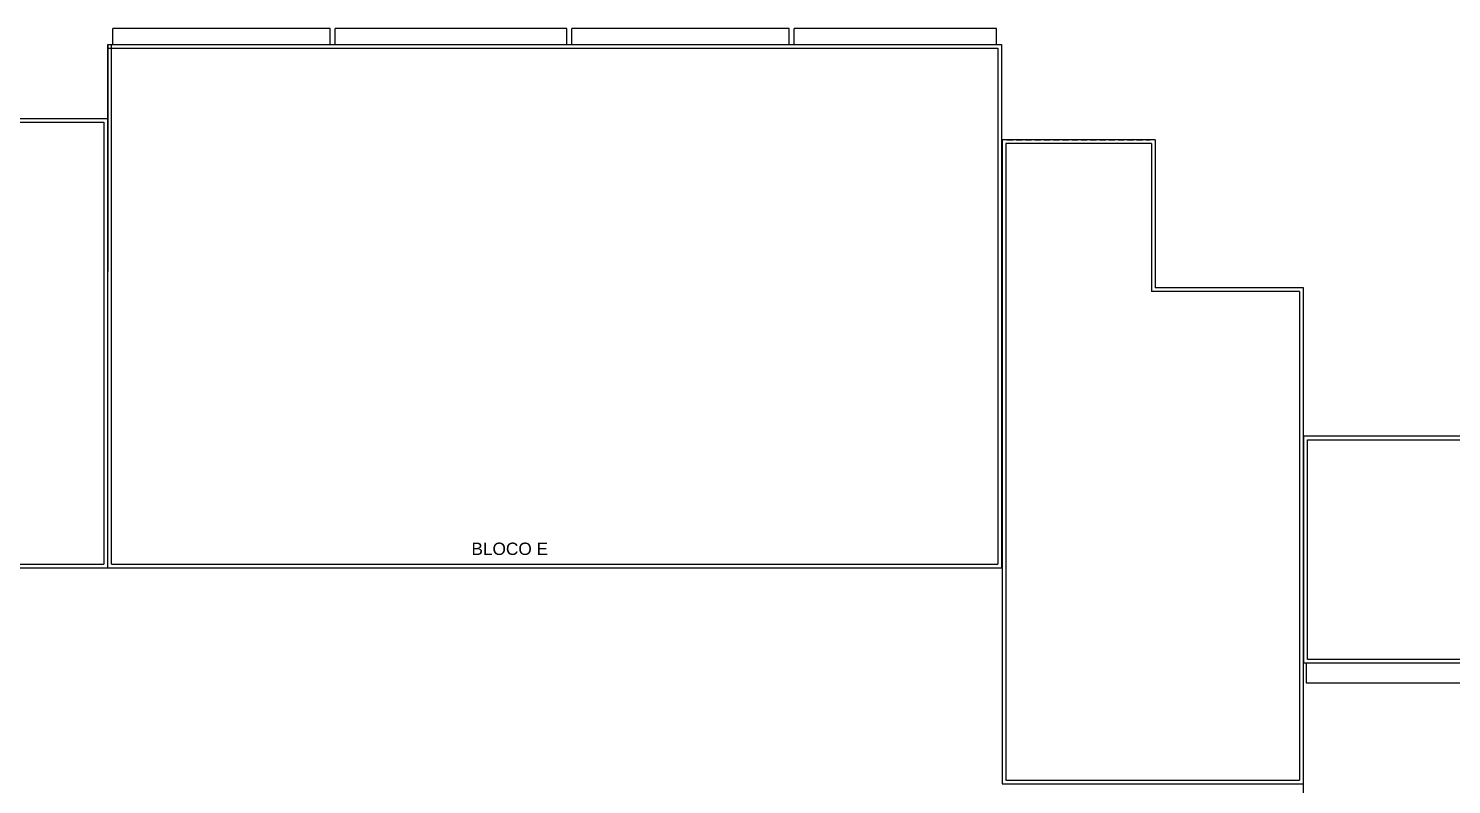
# Model space of a CAD drawing. Header units: millimetres. Extents: x 2280 to 2568, y 1267 to 1403.
# Drawn here: x 2330.5 to 2388.1, y 1352.4 to 1383 of the extents above; entities that cross this region are included whole.
import ezdxf

# ---------------------------------------------------------------- set-up
doc = ezdxf.new("R2010")
doc.units = ezdxf.units.MM
doc.linetypes.add('HIDDEN', pattern=[0.375, 0.25, -0.125])
for name, color, linetype in [('ALV', 2, 'Continuous'), ('PROJ', 1, 'HIDDEN'), ('USO', 2, 'Continuous')]:
    doc.layers.add(name, color=color, linetype=linetype)
doc.styles.get("Standard").update_dxf_attribs({"font": 'arial.ttf'})

msp = doc.modelspace()

# ---------------------------------------------------------------- linework, layer by layer
at = {"layer": 'ALV'}
for p, q in [((2342.692, 1383.028), (2333.892, 1383.028)), ((2333.892, 1382.378), (2333.892, 1383.028)), ((2342.692, 1382.378), (2342.692, 1383.028)), ((2352.285, 1383.028), (2342.892, 1383.028)), ((2342.892, 1382.378), (2342.892, 1383.028)), ((2352.285, 1382.378), (2352.285, 1383.028)), ((2361.285, 1383.028), (2352.485, 1383.028)), ((2352.485, 1382.378), (2352.485, 1383.028)), ((2361.285, 1382.378), (2361.285, 1383.028)), ((2369.692, 1383.028), (2361.485, 1383.028)), ((2361.485, 1382.378), (2361.485, 1383.028)), ((2369.692, 1382.378), (2369.692, 1383.028)), ((2333.692, 1382.378), (2333.692, 1373.178)), ((2333.692, 1382.378), (2369.892, 1382.378)), ((2333.692, 1361.178), (2333.692, 1382.378)), ((2333.692, 1382.228), (2369.742, 1382.228)), ((2333.842, 1361.328), (2333.842, 1382.378)), ((2369.742, 1382.228), (2369.742, 1361.328)), ((2369.892, 1382.378), (2369.892, 1361.178)), ((2327.472, 1379.378), (2333.672, 1379.378)), ((2327.622, 1379.228), (2333.522, 1379.228)), ((2333.522, 1379.228), (2333.522, 1361.328)), ((2333.672, 1379.378), (2333.672, 1361.178)), ((2376.112, 1378.522), (2369.912, 1378.522)), ((2369.912, 1378.522), (2369.912, 1352.428)), ((2376.112, 1378.522), (2376.112, 1372.522)), ((2375.962, 1378.372), (2370.062, 1378.372)), ((2370.062, 1378.372), (2370.062, 1352.578)), ((2375.962, 1378.372), (2375.962, 1372.372)), ((2333.692, 1376.178), (2333.692, 1373.378)), ((2381.962, 1372.372), (2375.962, 1372.372)), ((2382.112, 1372.522), (2376.112, 1372.522)), ((2381.962, 1372.372), (2381.962, 1352.578)), ((2382.112, 1372.522), (2382.112, 1352.428)), ((2382.132, 1366.522), (2418.332, 1366.522)), ((2382.132, 1357.322), (2382.132, 1366.522)), ((2382.282, 1366.372), (2418.182, 1366.372)), ((2382.282, 1357.472), (2382.282, 1366.372)), ((2327.472, 1361.178), (2333.672, 1361.178)), ((2327.622, 1361.328), (2333.522, 1361.328)), ((2333.692, 1361.178), (2369.892, 1361.178)), ((2333.842, 1361.328), (2369.742, 1361.328)), ((2418.332, 1357.322), (2382.132, 1357.322)), ((2382.229, 1357.322), (2382.229, 1356.522)), ((2418.182, 1357.472), (2382.282, 1357.472)), ((2382.229, 1356.522), (2391.029, 1356.522)), ((2370.062, 1352.578), (2381.962, 1352.578)), ((2382.112, 1352.578), (2382.112, 1343.158)), ((2369.912, 1352.428), (2382.112, 1352.428))]:
    msp.add_line(p, q, dxfattribs=at)
at = {"layer": 'PROJ'}
for p, q in [((2370.112, 1378.522), (2375.912, 1378.522)), ((2382.112, 1372.522), (2382.112, 1372.522)), ((2382.112, 1372.522), (2382.132, 1372.522))]:
    msp.add_line(p, q, dxfattribs=at)

# ---------------------------------------------------------------- texts
at = {"layer": 'USO'}
msp.add_text('BLOCO E', height=0.5, dxfattribs=at).set_placement((2348.417, 1361.702))

doc.saveas('drawing.dxf')
